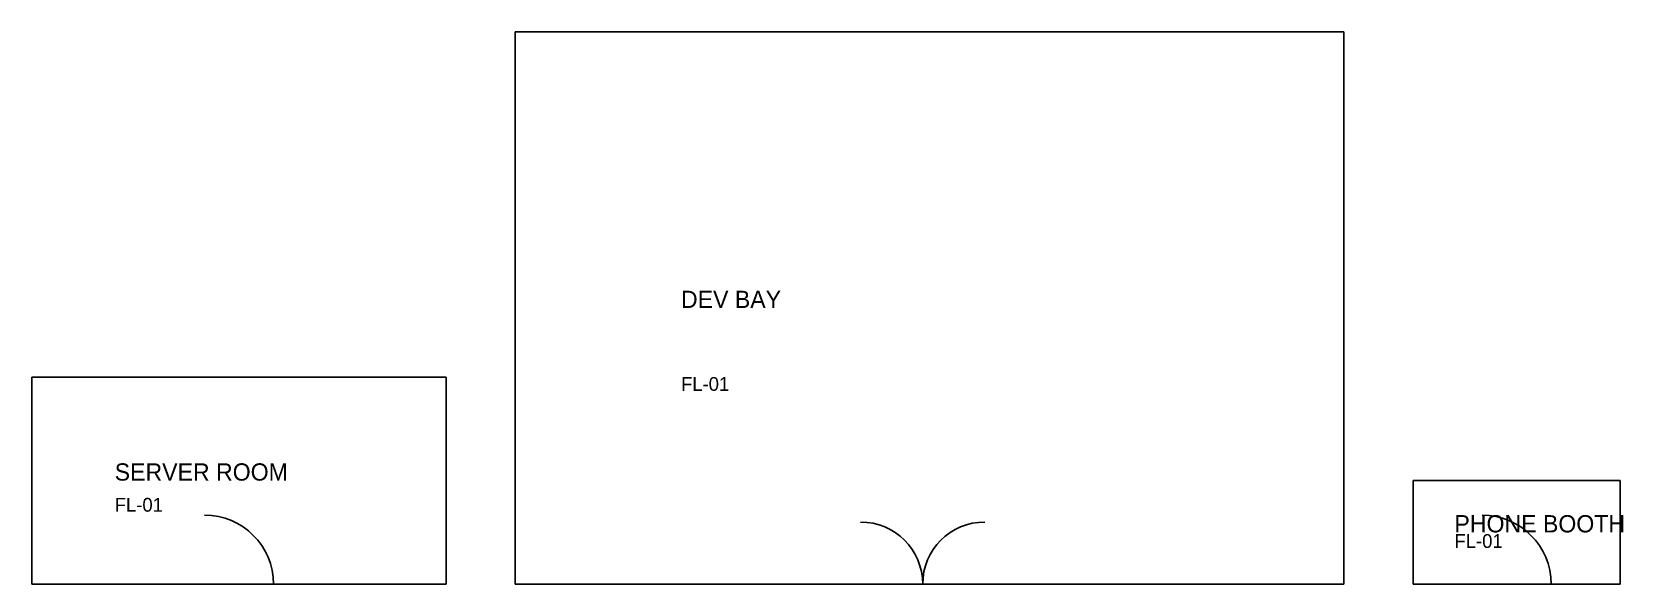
# Model space of a CAD drawing. Header units: millimetres. Extents: x 0 to 23043, y 0 to 8000.
import ezdxf

# ---------------------------------------------------------------- set-up
doc = ezdxf.new("R2010")
doc.units = ezdxf.units.MM

# ---------------------------------------------------------------- blocks, each defined once
blk = doc.blocks.new('DOOR_SINGLE_1000')
blk.add_line((0, 0), (1000, 0))
blk.add_arc((0, 0), 1000, 0, 90)
blk = doc.blocks.new('DOOR_DOUBLE_1800')
blk.add_line((0, 0), (1800, 0))
for centre, start, end in [((0, 0), 0, 90), ((1800, 0), 90, 180)]:
    blk.add_arc(centre, 900, start, end)

msp = doc.modelspace()

# ---------------------------------------------------------------- linework, layer by layer
at = {"layer": 'WALLS'}
for p, q in [((19000, 8000), (7000, 8000)), ((7000, 8000), (7000, 0)), ((19000, 0), (19000, 8000)), ((6000, 3000), (0, 3000)), ((0, 3000), (0, 0)), ((6000, 0), (6000, 3000)), ((23000, 1500), (20000, 1500)), ((20000, 1500), (20000, 0)), ((23000, 0), (23000, 1500)), ((0, 0), (6000, 0)), ((7000, 0), (19000, 0)), ((20000, 0), (23000, 0))]:
    msp.add_line(p, q, dxfattribs=at)

# ---------------------------------------------------------------- block references
at = {"layer": 'DOORS'}
for name, p in [('DOOR_SINGLE_1000', (2500, 0)), ('DOOR_SINGLE_1000', (21000, 0)), ('DOOR_DOUBLE_1800', (12000, 0))]:
    msp.add_blockref(name, p, dxfattribs=at)

# ---------------------------------------------------------------- texts
at = {"layer": 'FINISHES'}
for p in [(9400, 2800), (1200, 1050), (20600, 525)]:
    msp.add_text('FL-01', height=200, dxfattribs=at).set_placement(p)
at = {"layer": 'ROOM_NAMES'}
for s, p in [('DEV BAY', (9400, 4000)), ('SERVER ROOM', (1200, 1500)), ('PHONE BOOTH', (20600, 750))]:
    msp.add_text(s, height=250, dxfattribs=at).set_placement(p)

doc.saveas('drawing.dxf')
